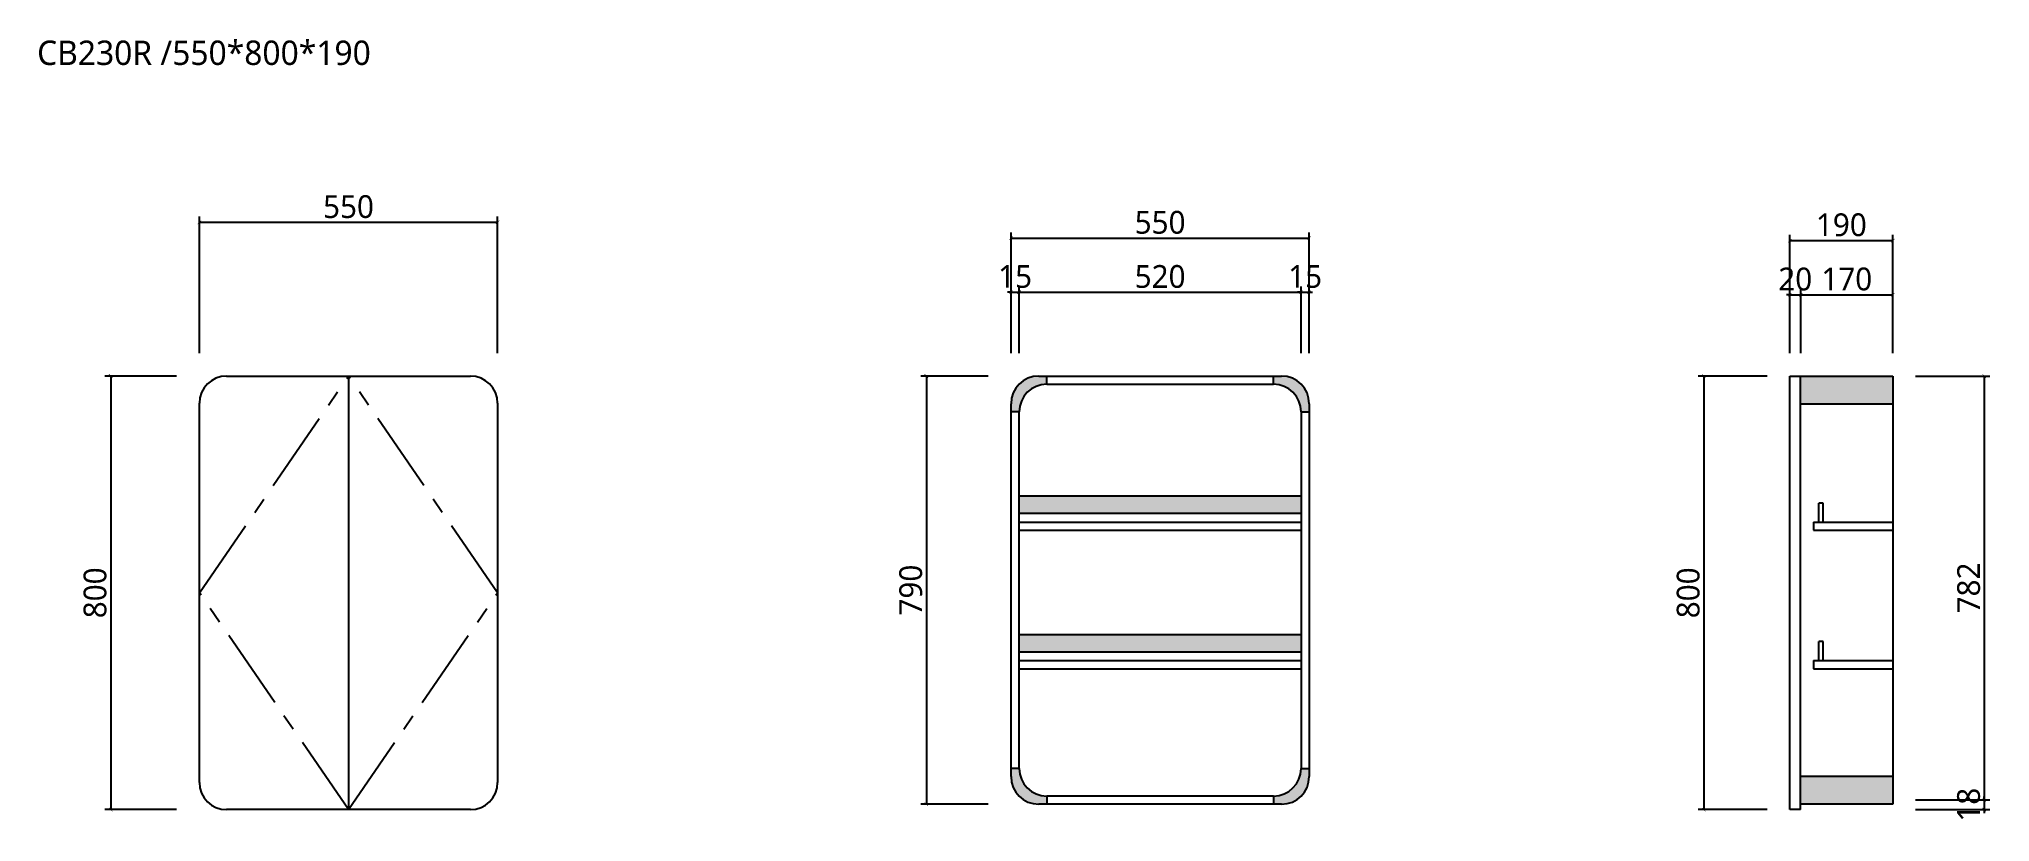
# Model space of a CAD drawing. Extents: x -36989 to -33391, y -576467 to -575023.
import ezdxf

# ---------------------------------------------------------------- set-up
doc = ezdxf.new("R2010")
doc.units = 0
doc.header["$LTSCALE"] = 60
doc.header["$MEASUREMENT"] = 0
doc.header["$PDMODE"] = 34
doc.header["$PDSIZE"] = -5
doc.linetypes.add('CENTERX2', pattern=[4, 2.5, -0.5, 0.5, -0.5])
doc.layers.get('0').update_dxf_attribs({"linetype": 'CONTINUOUS'})
doc.layers.get('Defpoints').update_dxf_attribs({"color": 142, "linetype": 'CONTINUOUS'})
for name, color, linetype in [('FUR', 252, 'CONTINUOUS'), ('HAT', 8, 'CENTERX2'), ('S-DIM', 7, 'CONTINUOUS'), ('TEX', 3, 'CONTINUOUS')]:
    doc.layers.add(name, color=color, linetype=linetype)
doc.styles.get("Standard").update_dxf_attribs({"font": 'malgun.ttf'})
doc.styles.add('카비원', font='malgun.ttf', dxfattribs={"height": 45})
doc.dimstyles.new('카비원', dxfattribs={"dimscale": 7, "dimtxt": 6, "dimasz": 0.9, "dimexe": 1.5, "dimexo": 6, "dimgap": 1, "dimtad": 1, "dimdsep": 46, "dimtxsty": 'Standard', "dimblk": 'ARCHTICK', "dimcen": 3, "dimclrd": 8, "dimclre": 8, "dimclrt": 256, "dimadec": 0, "dimazin": 0, "dimtfac": 0.6, "dimtix": 1, "dimtmove": 0, "dimatfit": 3, "dimfxl": 1.5, "dimtolj": 1, "dimtzin": 0, "dimlwd": -1, "dimlwe": -1, "dimarcsym": 0})

# ---------------------------------------------------------------- blocks, each defined once
blk = doc.blocks.new('_ArchTick')
at = {"color": 0, "linetype": 'ByBlock', "transparency": 16777216, "const_width": 0.15}
blk.add_lwpolyline([(-0.5, -0.5), (0.5, 0.5)], dxfattribs=at)
blk = doc.blocks.new('*D1794')
at = {"layer": 'Defpoints', "color": 0, "transparency": 16777216}
for p in [(-36143.4, -575361), (-36693.4, -575644.6), (-36143.4, -575644.6)]:
    blk.add_point(p, dxfattribs=at)
at = {"layer": 'S-DIM', "color": 8, "transparency": 16777216}
for p, q in [((-36693.4, -575602.6), (-36693.4, -575350.5)), ((-36143.4, -575602.6), (-36143.4, -575350.5)), ((-36693.4, -575361), (-36143.4, -575361))]:
    blk.add_line(p, q, dxfattribs=at)
at = {"layer": 'S-DIM', "color": 8, "transparency": 16777216, "xscale": 6.3, "yscale": 6.3, "zscale": 6.3, "rotation": 180}
blk.add_blockref('_ArchTick', (-36693.4, -575361), dxfattribs=at)
at = {"layer": 'S-DIM', "color": 8, "transparency": 16777216, "xscale": 6.3, "yscale": 6.3, "zscale": 6.3}
blk.add_blockref('_ArchTick', (-36143.4, -575361), dxfattribs=at)
at = {"layer": 'S-DIM', "transparency": 16777216, "insert": (-36418.4, -575332.3), "char_height": 42, "attachment_point": 5}
blk.add_mtext('\\A1;550', dxfattribs=at)
blk = doc.blocks.new('*D1795')
at = {"layer": 'Defpoints', "color": 0, "transparency": 16777216}
for p in [(-36693.4, -575644.6), (-36857, -576444.6), (-36693.4, -576444.6)]:
    blk.add_point(p, dxfattribs=at)
at = {"layer": 'S-DIM', "color": 8, "transparency": 16777216}
for p, q in [((-36735.4, -575644.6), (-36867.5, -575644.6)), ((-36857, -575644.6), (-36857, -576444.6)), ((-36735.4, -576444.6), (-36867.5, -576444.6))]:
    blk.add_line(p, q, dxfattribs=at)
at = {"layer": 'S-DIM', "color": 8, "transparency": 16777216, "xscale": 6.3, "yscale": 6.3, "zscale": 6.3}
for p, rotation in [((-36857, -575644.6), 90), ((-36857, -576444.6), 270)]:
    blk.add_blockref('_ArchTick', p, dxfattribs=dict(at, rotation=rotation))
at = {"layer": 'S-DIM', "transparency": 16777216, "insert": (-36885.7, -576044.6), "char_height": 42, "attachment_point": 5, "rotation": 90}
blk.add_mtext('\\A1;800', dxfattribs=at)
blk = doc.blocks.new('*D1792')
at = {"layer": 'Defpoints', "color": 0, "transparency": 16777216}
for p in [(-34646.4, -575390), (-35196.4, -575644.6), (-34646.4, -575644.6)]:
    blk.add_point(p, dxfattribs=at)
at = {"layer": 'S-DIM', "color": 8, "transparency": 16777216}
for p, q in [((-35196.4, -575602.6), (-35196.4, -575379.5)), ((-35196.4, -575390), (-34646.4, -575390)), ((-34646.4, -575602.6), (-34646.4, -575379.5))]:
    blk.add_line(p, q, dxfattribs=at)
at = {"layer": 'S-DIM', "color": 8, "transparency": 16777216, "xscale": 6.3, "yscale": 6.3, "zscale": 6.3, "rotation": 180}
blk.add_blockref('_ArchTick', (-35196.4, -575390), dxfattribs=at)
at = {"layer": 'S-DIM', "color": 8, "transparency": 16777216, "xscale": 6.3, "yscale": 6.3, "zscale": 6.3}
blk.add_blockref('_ArchTick', (-34646.4, -575390), dxfattribs=at)
at = {"layer": 'S-DIM', "transparency": 16777216, "insert": (-34921.4, -575361.3), "char_height": 42, "attachment_point": 5}
blk.add_mtext('\\A1;550', dxfattribs=at)
blk = doc.blocks.new('*D1793')
at = {"layer": 'Defpoints', "color": 0, "transparency": 16777216}
for p in [(-35196.4, -575644.6), (-35352.5, -576434.6), (-35196.4, -576434.6)]:
    blk.add_point(p, dxfattribs=at)
at = {"layer": 'S-DIM', "color": 8, "transparency": 16777216}
for p, q in [((-35238.4, -575644.6), (-35363, -575644.6)), ((-35352.5, -575644.6), (-35352.5, -576434.6)), ((-35238.4, -576434.6), (-35363, -576434.6))]:
    blk.add_line(p, q, dxfattribs=at)
at = {"layer": 'S-DIM', "color": 8, "transparency": 16777216, "xscale": 6.3, "yscale": 6.3, "zscale": 6.3}
for p, rotation in [((-35352.5, -575644.6), 90), ((-35352.5, -576434.6), 270)]:
    blk.add_blockref('_ArchTick', p, dxfattribs=dict(at, rotation=rotation))
at = {"layer": 'S-DIM', "transparency": 16777216, "insert": (-35381.2, -576039.6), "char_height": 42, "attachment_point": 5, "rotation": 90}
blk.add_mtext('\\A1;790', dxfattribs=at)
blk = doc.blocks.new('*D1788')
at = {"layer": 'Defpoints', "color": 0, "transparency": 16777216}
for p in [(-33569.9, -575394.7), (-33759.9, -575644.6), (-33569.9, -575644.6)]:
    blk.add_point(p, dxfattribs=at)
at = {"layer": 'S-DIM', "color": 8, "transparency": 16777216}
for p, q in [((-33759.9, -575602.6), (-33759.9, -575384.2)), ((-33759.9, -575394.7), (-33569.9, -575394.7)), ((-33569.9, -575602.6), (-33569.9, -575384.2))]:
    blk.add_line(p, q, dxfattribs=at)
at = {"layer": 'S-DIM', "color": 8, "transparency": 16777216, "xscale": 6.3, "yscale": 6.3, "zscale": 6.3, "rotation": 180}
blk.add_blockref('_ArchTick', (-33759.9, -575394.7), dxfattribs=at)
at = {"layer": 'S-DIM', "color": 8, "transparency": 16777216, "xscale": 6.3, "yscale": 6.3, "zscale": 6.3}
blk.add_blockref('_ArchTick', (-33569.9, -575394.7), dxfattribs=at)
at = {"layer": 'S-DIM', "transparency": 16777216, "insert": (-33664.9, -575365.8), "char_height": 42, "attachment_point": 5}
blk.add_mtext('\\A1;190', dxfattribs=at)
blk = doc.blocks.new('*D1796')
at = {"layer": 'Defpoints', "color": 0, "transparency": 16777216}
for p in [(-33759.9, -575644.6), (-33918.5, -576444.6), (-33759.9, -576444.6)]:
    blk.add_point(p, dxfattribs=at)
at = {"layer": 'S-DIM', "color": 8, "transparency": 16777216}
for p, q in [((-33801.9, -575644.6), (-33929, -575644.6)), ((-33918.5, -575644.6), (-33918.5, -576444.6)), ((-33801.9, -576444.6), (-33929, -576444.6))]:
    blk.add_line(p, q, dxfattribs=at)
at = {"layer": 'S-DIM', "color": 8, "transparency": 16777216, "xscale": 6.3, "yscale": 6.3, "zscale": 6.3}
for p, rotation in [((-33918.5, -575644.6), 90), ((-33918.5, -576444.6), 270)]:
    blk.add_blockref('_ArchTick', p, dxfattribs=dict(at, rotation=rotation))
at = {"layer": 'S-DIM', "transparency": 16777216, "insert": (-33947.2, -576044.6), "char_height": 42, "attachment_point": 5, "rotation": 90}
blk.add_mtext('\\A1;800', dxfattribs=at)
blk = doc.blocks.new('*D1786')
at = {"layer": 'Defpoints', "color": 0, "transparency": 16777216}
for p in [(-33739.9, -575494.6), (-33759.9, -575644.6), (-33739.9, -575644.6)]:
    blk.add_point(p, dxfattribs=at)
at = {"layer": 'S-DIM', "color": 8, "transparency": 16777216}
for p, q in [((-33759.9, -575494.6), (-33766.2, -575494.6)), ((-33759.9, -575602.6), (-33759.9, -575484.1)), ((-33759.9, -575494.6), (-33739.9, -575494.6)), ((-33739.9, -575602.6), (-33739.9, -575484.1)), ((-33739.9, -575494.6), (-33733.6, -575494.6))]:
    blk.add_line(p, q, dxfattribs=at)
at = {"layer": 'S-DIM', "color": 8, "transparency": 16777216, "xscale": 6.3, "yscale": 6.3, "zscale": 6.3}
blk.add_blockref('_ArchTick', (-33759.9, -575494.6), dxfattribs=at)
at = {"layer": 'S-DIM', "color": 8, "transparency": 16777216, "xscale": 6.3, "yscale": 6.3, "zscale": 6.3, "rotation": 180}
blk.add_blockref('_ArchTick', (-33739.9, -575494.6), dxfattribs=at)
at = {"layer": 'S-DIM', "transparency": 16777216, "insert": (-33749.9, -575465.9), "char_height": 42, "attachment_point": 5}
blk.add_mtext('\\A1;20', dxfattribs=at)
blk = doc.blocks.new('*D1787')
at = {"layer": 'Defpoints', "color": 0, "transparency": 16777216}
for p in [(-33569.9, -575494.6), (-33739.9, -575644.6), (-33569.9, -575644.6)]:
    blk.add_point(p, dxfattribs=at)
at = {"layer": 'S-DIM', "color": 8, "transparency": 16777216}
for p, q in [((-33739.9, -575602.6), (-33739.9, -575484.1)), ((-33739.9, -575494.6), (-33569.9, -575494.6)), ((-33569.9, -575602.6), (-33569.9, -575484.1))]:
    blk.add_line(p, q, dxfattribs=at)
at = {"layer": 'S-DIM', "color": 8, "transparency": 16777216, "xscale": 6.3, "yscale": 6.3, "zscale": 6.3, "rotation": 180}
blk.add_blockref('_ArchTick', (-33739.9, -575494.6), dxfattribs=at)
at = {"layer": 'S-DIM', "color": 8, "transparency": 16777216, "xscale": 6.3, "yscale": 6.3, "zscale": 6.3}
blk.add_blockref('_ArchTick', (-33569.9, -575494.6), dxfattribs=at)
at = {"layer": 'S-DIM', "transparency": 16777216, "insert": (-33654.9, -575465.8), "char_height": 42, "attachment_point": 5}
blk.add_mtext('\\A1;170', dxfattribs=at)
blk = doc.blocks.new('*D1791')
at = {"layer": 'Defpoints', "color": 0, "transparency": 16777216}
for p in [(-35181.4, -575489.9), (-35196.4, -575644.6), (-35181.4, -575644.6)]:
    blk.add_point(p, dxfattribs=at)
at = {"layer": 'S-DIM', "color": 8, "transparency": 16777216}
for p, q in [((-35196.4, -575489.9), (-35202.7, -575489.9)), ((-35196.4, -575602.6), (-35196.4, -575479.4)), ((-35196.4, -575489.9), (-35181.4, -575489.9)), ((-35181.4, -575602.6), (-35181.4, -575479.4)), ((-35181.4, -575489.9), (-35175.1, -575489.9))]:
    blk.add_line(p, q, dxfattribs=at)
at = {"layer": 'S-DIM', "color": 8, "transparency": 16777216, "xscale": 6.3, "yscale": 6.3, "zscale": 6.3}
blk.add_blockref('_ArchTick', (-35196.4, -575489.9), dxfattribs=at)
at = {"layer": 'S-DIM', "color": 8, "transparency": 16777216, "xscale": 6.3, "yscale": 6.3, "zscale": 6.3, "rotation": 180}
blk.add_blockref('_ArchTick', (-35181.4, -575489.9), dxfattribs=at)
at = {"layer": 'S-DIM', "transparency": 16777216, "insert": (-35188.9, -575461.1), "char_height": 42, "attachment_point": 5}
blk.add_mtext('\\A1;15', dxfattribs=at)
blk = doc.blocks.new('*D1790')
at = {"layer": 'Defpoints', "color": 0, "transparency": 16777216}
for p in [(-34661.4, -575489.9), (-35181.4, -575644.6), (-34661.4, -575644.6)]:
    blk.add_point(p, dxfattribs=at)
at = {"layer": 'S-DIM', "color": 8, "transparency": 16777216}
for p, q in [((-35181.4, -575602.6), (-35181.4, -575479.4)), ((-35181.4, -575489.9), (-34661.4, -575489.9)), ((-34661.4, -575602.6), (-34661.4, -575479.4))]:
    blk.add_line(p, q, dxfattribs=at)
at = {"layer": 'S-DIM', "color": 8, "transparency": 16777216, "xscale": 6.3, "yscale": 6.3, "zscale": 6.3, "rotation": 180}
blk.add_blockref('_ArchTick', (-35181.4, -575489.9), dxfattribs=at)
at = {"layer": 'S-DIM', "color": 8, "transparency": 16777216, "xscale": 6.3, "yscale": 6.3, "zscale": 6.3}
blk.add_blockref('_ArchTick', (-34661.4, -575489.9), dxfattribs=at)
at = {"layer": 'S-DIM', "transparency": 16777216, "insert": (-34921.4, -575461.2), "char_height": 42, "attachment_point": 5}
blk.add_mtext('\\A1;520', dxfattribs=at)
blk = doc.blocks.new('*D1789')
at = {"layer": 'Defpoints', "color": 0, "transparency": 16777216}
for p in [(-34646.4, -575489.9), (-34661.4, -575644.6), (-34646.4, -575644.6)]:
    blk.add_point(p, dxfattribs=at)
at = {"layer": 'S-DIM', "color": 8, "transparency": 16777216}
for p, q in [((-34661.4, -575489.9), (-34667.7, -575489.9)), ((-34661.4, -575602.6), (-34661.4, -575479.4)), ((-34661.4, -575489.9), (-34646.4, -575489.9)), ((-34646.4, -575602.6), (-34646.4, -575479.4)), ((-34646.4, -575489.9), (-34640.1, -575489.9))]:
    blk.add_line(p, q, dxfattribs=at)
at = {"layer": 'S-DIM', "color": 8, "transparency": 16777216, "xscale": 6.3, "yscale": 6.3, "zscale": 6.3}
blk.add_blockref('_ArchTick', (-34661.4, -575489.9), dxfattribs=at)
at = {"layer": 'S-DIM', "color": 8, "transparency": 16777216, "xscale": 6.3, "yscale": 6.3, "zscale": 6.3, "rotation": 180}
blk.add_blockref('_ArchTick', (-34646.4, -575489.9), dxfattribs=at)
at = {"layer": 'S-DIM', "transparency": 16777216, "insert": (-34653.9, -575461.1), "char_height": 42, "attachment_point": 5}
blk.add_mtext('\\A1;15', dxfattribs=at)
blk = doc.blocks.new('*D1782')
at = {"layer": 'Defpoints', "color": 0, "transparency": 16777216}
for p in [(-33569.9, -575644.6), (-33569.9, -576426.6), (-33401.2, -576426.6)]:
    blk.add_point(p, dxfattribs=at)
at = {"layer": 'S-DIM', "color": 8, "transparency": 16777216}
for p, q in [((-33527.9, -575644.6), (-33390.7, -575644.6)), ((-33401.2, -575644.6), (-33401.2, -576426.6)), ((-33527.9, -576426.6), (-33390.7, -576426.6))]:
    blk.add_line(p, q, dxfattribs=at)
at = {"layer": 'S-DIM', "color": 8, "transparency": 16777216, "xscale": 6.3, "yscale": 6.3, "zscale": 6.3}
for p, rotation in [((-33401.2, -575644.6), 90), ((-33401.2, -576426.6), 270)]:
    blk.add_blockref('_ArchTick', p, dxfattribs=dict(at, rotation=rotation))
at = {"layer": 'S-DIM', "transparency": 16777216, "insert": (-33429.9, -576035.6), "char_height": 42, "attachment_point": 5, "rotation": 90}
blk.add_mtext('\\A1;782', dxfattribs=at)
blk = doc.blocks.new('*D1783')
at = {"layer": 'Defpoints', "color": 0, "transparency": 16777216}
for p in [(-33569.9, -576426.6), (-33569.9, -576444.6), (-33401.2, -576444.6)]:
    blk.add_point(p, dxfattribs=at)
at = {"layer": 'S-DIM', "color": 8, "transparency": 16777216}
for p, q in [((-33527.9, -576426.6), (-33390.7, -576426.6)), ((-33401.2, -576426.6), (-33401.2, -576420.3)), ((-33401.2, -576426.6), (-33401.2, -576444.6)), ((-33527.9, -576444.6), (-33390.7, -576444.6)), ((-33401.2, -576444.6), (-33401.2, -576450.9))]:
    blk.add_line(p, q, dxfattribs=at)
at = {"layer": 'S-DIM', "color": 8, "transparency": 16777216, "xscale": 6.3, "yscale": 6.3, "zscale": 6.3}
for p, rotation in [((-33401.2, -576426.6), 270), ((-33401.2, -576444.6), 90)]:
    blk.add_blockref('_ArchTick', p, dxfattribs=dict(at, rotation=rotation))
at = {"layer": 'S-DIM', "transparency": 16777216, "insert": (-33430, -576435.6), "char_height": 42, "attachment_point": 5, "rotation": 90}
blk.add_mtext('\\A1;18', dxfattribs=at)

msp = doc.modelspace()

# ---------------------------------------------------------------- hatches: boundary and pattern name
at = {"layer": 'HAT'}
h = msp.add_hatch(color=256, dxfattribs=at)
h.dxf.hatch_style = 1
h.paths.add_polyline_path([(-34697.35, -576434.647, 0.41421356), (-34646.35, -576383.647), (-34646.35, -576368.647), (-34661.35, -576368.647, -0.41421356), (-34712.35, -576419.647), (-34712.35, -576434.647)])
h.paths.add_polyline_path([(-35145.35, -576434.647), (-35130.35, -576434.647), (-35130.35, -576419.647, -0.41421356), (-35181.35, -576368.647), (-35196.35, -576368.647), (-35196.35, -576383.647, 0.41421356)])
h.paths.add_polyline_path([(-34646.35, -575695.647, 0.41421356), (-34697.35, -575644.647), (-34712.35, -575644.647), (-34712.35, -575659.647, -0.41421356), (-34661.35, -575710.647), (-34646.35, -575710.647)])
h.paths.add_polyline_path([(-35130.35, -575644.647), (-35145.35, -575644.647, 0.41421356), (-35196.35, -575695.647), (-35196.35, -575710.647), (-35181.35, -575710.647, -0.41421356), (-35130.35, -575659.647)])
h.paths.add_polyline_path([(-33569.947, -575695.647), (-33569.947, -575644.647), (-33739.947, -575644.647), (-33739.947, -575695.647)])
h.paths.add_polyline_path([(-33569.947, -576434.647), (-33569.947, -576383.647), (-33739.947, -576383.647), (-33739.947, -576434.647)])
h = msp.add_hatch(color=256, dxfattribs=at)
h.dxf.hatch_style = 1
h.paths.add_polyline_path([(-34661.35, -575865.826), (-35181.35, -575865.826), (-35181.35, -575897.826), (-34661.35, -575897.826)])
h = msp.add_hatch(color=256, dxfattribs=at)
h.dxf.hatch_style = 1
h.paths.add_polyline_path([(-34661.35, -576121.352), (-35181.35, -576121.352), (-35181.35, -576153.352), (-34661.35, -576153.352)])

# ---------------------------------------------------------------- linework, layer by layer
for p, q in [((-36643.385, -575644.647), (-36193.385, -575644.647)), ((-36418.385, -575644.647), (-36418.385, -576444.647)), ((-35145.35, -575644.647), (-34697.35, -575644.647)), ((-35130.35, -575659.647), (-35130.35, -575644.647)), ((-34712.35, -575659.647), (-34712.35, -575644.647)), ((-33759.947, -575644.647), (-33569.947, -575644.647)), ((-33759.947, -576444.647), (-33759.947, -575644.647)), ((-33739.947, -576444.647), (-33739.947, -575644.647)), ((-33569.947, -575644.647), (-33569.947, -576434.647)), ((-35130.35, -575659.647), (-34712.35, -575659.647)), ((-35130.35, -575659.647), (-35130.35, -575659.647)), ((-36693.385, -576394.647), (-36693.385, -575694.647)), ((-36143.385, -575694.647), (-36143.385, -576394.647)), ((-35196.35, -576383.647), (-35196.35, -575695.647)), ((-35181.35, -575710.647), (-35196.35, -575710.647)), ((-35181.35, -576368.647), (-35181.35, -575710.647)), ((-34661.35, -575710.647), (-34661.35, -576368.647)), ((-34661.35, -575710.647), (-34646.35, -575710.647)), ((-34646.35, -575695.647), (-34646.35, -576383.647)), ((-33739.947, -575695.647), (-33569.947, -575695.647)), ((-35181.35, -575865.826), (-34661.35, -575865.826)), ((-35181.35, -575897.826), (-34661.35, -575897.826)), ((-35181.35, -575914.121), (-34661.35, -575914.121)), ((-35181.35, -575929.121), (-34661.35, -575929.121)), ((-33715.947, -575914.121), (-33569.947, -575914.121)), ((-33715.947, -575914.121), (-33715.947, -575929.121)), ((-33715.947, -575929.121), (-33569.947, -575929.121)), ((-35181.35, -576121.352), (-34661.35, -576121.352)), ((-35181.35, -576153.352), (-34661.35, -576153.352)), ((-35181.35, -576169.647), (-34661.35, -576169.647)), ((-35181.35, -576184.647), (-34661.35, -576184.647)), ((-33715.947, -576169.647), (-33569.947, -576169.647)), ((-33715.947, -576169.647), (-33715.947, -576184.647)), ((-33715.947, -576184.647), (-33569.947, -576184.647)), ((-35181.35, -576368.647), (-35196.35, -576368.647)), ((-34661.35, -576368.647), (-34646.35, -576368.647)), ((-33569.947, -576383.647), (-33739.947, -576383.647)), ((-34697.35, -576434.647), (-35145.35, -576434.647)), ((-34712.35, -576419.647), (-35130.35, -576419.647)), ((-35130.35, -576419.647), (-35130.35, -576434.647)), ((-34712.35, -576419.647), (-34712.35, -576434.647)), ((-33569.947, -576434.647), (-33739.947, -576434.647)), ((-36193.385, -576444.647), (-36643.385, -576444.647)), ((-33739.947, -576444.647), (-33759.947, -576444.647))]:
    msp.add_line(p, q)
for centre, radius, start, end in [((-36643.385, -575694.647), 50, 90, 180), ((-36193.385, -575694.647), 50, 0, 90), ((-35145.35, -575695.647), 51, 90, 180), ((-34697.35, -575695.647), 51, 0, 90), ((-35130.35, -575710.647), 51, 90, 180), ((-34712.35, -575710.647), 51, 0, 90), ((-36643.385, -576394.647), 50, 180, 270), ((-36193.385, -576394.647), 50, 270, 0), ((-35145.35, -576383.647), 51, 180, 270), ((-35130.35, -576368.647), 51, 180, 270), ((-34712.35, -576368.647), 51, 270, 0), ((-34697.35, -576383.647), 51, 270, 0)]:
    msp.add_arc(centre, radius, start, end)
at = {"layer": 'FUR'}
for p, q in [((-33706.156, -575914.121), (-33706.156, -575879.121)), ((-33698.156, -575879.121), (-33706.156, -575879.121)), ((-33698.156, -575914.121), (-33698.156, -575879.121)), ((-33706.156, -576169.647), (-33706.156, -576134.647)), ((-33698.156, -576134.647), (-33706.156, -576134.647)), ((-33698.156, -576169.647), (-33698.156, -576134.647))]:
    msp.add_line(p, q, dxfattribs=at)
at = {"layer": 'HAT'}
for points in [[(-36418.385, -576444.647), (-36693.385, -576044.647), (-36418.385, -575644.647)], [(-36418.385, -576444.647), (-36143.385, -576044.647), (-36418.385, -575644.647)]]:
    msp.add_lwpolyline(points, dxfattribs=at)

# ---------------------------------------------------------------- texts
at = {"layer": 'TEX', "insert": (-36992.774, -575025.69), "char_height": 45, "width": 2159.83134, "attachment_point": 1, "style": '카비원'}
msp.add_mtext('CB230R /550*800*190', dxfattribs=at)

# ---------------------------------------------------------------- dimensions: what is measured, and where the dimension line sits
at = {"layer": 'S-DIM'}
for base, p1, p2, picture, middle in [((-36143.385, -575360.969), (-36693.385, -575644.647), (-36143.385, -575644.647), '*D1794', (-36418.385, -575332.269)), ((-34646.35, -575389.95), (-35196.35, -575644.647), (-34646.35, -575644.647), '*D1792', (-34921.35, -575361.251)), ((-33569.947, -575394.652), (-33759.947, -575644.647), (-33569.947, -575644.647), '*D1788', (-33664.947, -575365.839)), ((-35181.35, -575489.945), (-35196.35, -575644.647), (-35181.35, -575644.647), '*D1791', (-35188.85, -575461.132)), ((-34661.35, -575489.945), (-35181.35, -575644.647), (-34661.35, -575644.647), '*D1790', (-34921.35, -575461.246)), ((-34646.35, -575489.945), (-34661.35, -575644.647), (-34646.35, -575644.647), '*D1789', (-34653.85, -575461.132)), ((-33739.947, -575494.647), (-33759.947, -575644.647), (-33739.947, -575644.647), '*D1786', (-33749.947, -575465.948)), ((-33569.947, -575494.647), (-33739.947, -575644.647), (-33569.947, -575644.647), '*D1787', (-33654.947, -575465.834))]:
    dim = msp.add_linear_dim(base=base, p1=p1, p2=p2, dimstyle='카비원', dxfattribs=at)
    dim.commit()
    dim.dimension.update_dxf_attribs({"geometry": picture, "text_midpoint": middle})
for base, p1, p2, picture, middle in [((-36856.965, -576444.647), (-36693.385, -575644.647), (-36693.385, -576444.647), '*D1795', (-36885.664, -576044.647)), ((-35352.508, -576434.647), (-35196.35, -575644.647), (-35196.35, -576434.647), '*D1793', (-35381.207, -576039.647)), ((-33918.527, -576444.647), (-33759.947, -575644.647), (-33759.947, -576444.647), '*D1796', (-33947.226, -576044.647))]:
    dim = msp.add_linear_dim(base=base, p1=p1, p2=p2, angle=90, dimstyle='카비원', dxfattribs=at)
    dim.commit()
    dim.dimension.update_dxf_attribs({"geometry": picture, "text_midpoint": middle})
dim = msp.add_aligned_dim(p1=(-33569.947, -575644.647), p2=(-33569.947, -576426.647), distance=168.726, dimstyle='카비원', dxfattribs=at)
dim.commit()
dim.dimension.update_dxf_attribs({"geometry": '*D1782', "text_midpoint": (-33429.92, -576035.647)})
dim = msp.add_linear_dim(base=(-33401.221, -576444.647), p1=(-33569.947, -576426.647), p2=(-33569.947, -576444.647), angle=90, dimstyle='카비원', override={"dimtmove": 1}, dxfattribs=at)
dim.commit()
dim.dimension.update_dxf_attribs({"geometry": '*D1783', "text_midpoint": (-33430.034, -576435.647)})

doc.saveas('drawing.dxf')
